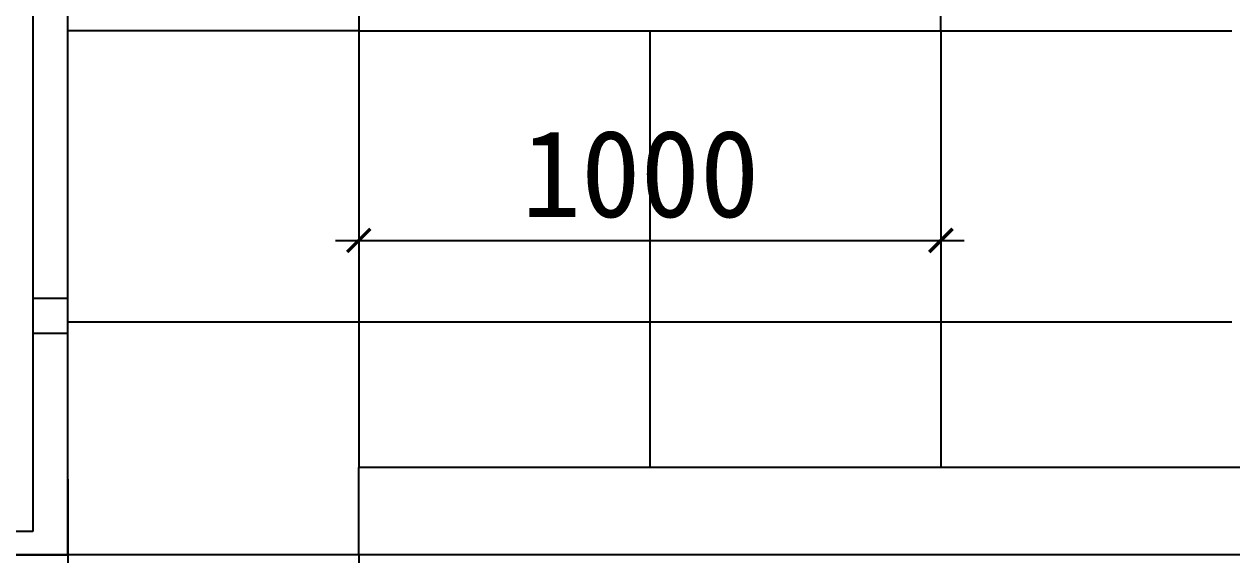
# Model space of a CAD drawing. Extents: x -747684 to -361709, y -438585 to -234743.
# Drawn here: x -373842 to -371767, y -243951 to -243039 of the extents above; entities that cross this region are included whole.
import ezdxf

# ---------------------------------------------------------------- set-up
doc = ezdxf.new("R2010")
doc.units = 0
doc.header["$LTSCALE"] = 100
doc.header["$MEASUREMENT"] = 0
doc.layers.get('0').update_dxf_attribs({"linetype": 'CONTINUOUS'})
doc.layers.get('DEFPOINTS').update_dxf_attribs({"linetype": 'CONTINUOUS'})
doc.layers.add('2D', color=7, linetype='CONTINUOUS')
doc.layers.add('INSERT', color=7, linetype='CONTINUOUS')
doc.styles.get("Standard").update_dxf_attribs({"font": 'SimSun.ttf'})

msp = doc.modelspace()

# ---------------------------------------------------------------- linework, layer by layer
at = {"color": 9}
msp.add_line((-373827.1, -241910.6), (-373827.1, -243910.5), dxfattribs=at)
at = {"color": 2, "linetype": 'BYBLOCK'}
for p, q in [((-373267.1, -243050.6), (-373267.1, -243450.6)), ((-372267.1, -243050.6), (-372267.1, -243450.6)), ((-373307.1, -243410.6), (-372227.1, -243410.6)), ((-373767.1, -243820.4), (-373767.1, -244834.3)), ((-373267.1, -243950.6), (-373267.1, -245276.6))]:
    msp.add_line(p, q, dxfattribs=at)
at = {"color": 7}
msp.add_line((-368567.1, -243800.5), (-373267.1, -243800.5), dxfattribs=at)
at = {"color": 4}
msp.add_line((-363378, -243950.5), (-385375.2, -243950.5), dxfattribs=at)
at = {"color": 0, "linetype": 'BYBLOCK', "const_width": 6}
for points in [[(-373247.1, -243390.6), (-373287.1, -243430.6)], [(-372287.1, -243430.6), (-372247.1, -243390.6)]]:
    msp.add_lwpolyline(points, dxfattribs=at)
at = {"layer": '2D', "color": 8}
for p, q in [((-373267.1, -242050.5), (-373267.1, -243050.5)), ((-372267.1, -243050.5), (-372267.1, -242050.5)), ((-373267.1, -243050.5), (-372267.1, -243050.5))]:
    msp.add_line(p, q, dxfattribs=at)
at = {"layer": 'DEFPOINTS', "color": 0, "linetype": 'BYBLOCK'}
for p in [(-373267.1, -243050.5), (-372267.1, -243050.5), (-372267.1, -243410.6), (-373767.1, -243820.4), (-373767.1, -243950.6), (-373267.1, -243950.5)]:
    msp.add_point(p, dxfattribs=at)
at = {"layer": 'INSERT', "color": 7}
for p, q in [((-373767.1, -243950.6), (-373767.1, -241550.5)), ((-373267.1, -243950.6), (-373267.1, -243800.5))]:
    msp.add_line(p, q, dxfattribs=at)
at = {"layer": 'INSERT', "color": 8}
for p, q in [((-373267.1, -243050.5), (-373767.1, -243050.5)), ((-373267.1, -243050.5), (-373267.1, -243800.5)), ((-372767.1, -243050.5), (-372767.1, -243800.5)), ((-372267.1, -243050.5), (-371767.1, -243050.5)), ((-372267.1, -243050.5), (-372267.1, -243800.5)), ((-373767.1, -243550.5), (-371767.1, -243550.5))]:
    msp.add_line(p, q, dxfattribs=at)
at = {"layer": 'INSERT', "color": 9}
for p, q in [((-373767.1, -243510.5), (-373827.1, -243510.5)), ((-373767.1, -243570.5), (-373827.1, -243570.5)), ((-373827.1, -243910.5), (-376267.1, -243910.5)), ((-376267.1, -243950.6), (-373767.1, -243950.6))]:
    msp.add_line(p, q, dxfattribs=at)

# ---------------------------------------------------------------- texts
msp.add_text('1000', height=150, dxfattribs=at).set_placement((-372987.1, -243370.6))

doc.saveas('drawing.dxf')
